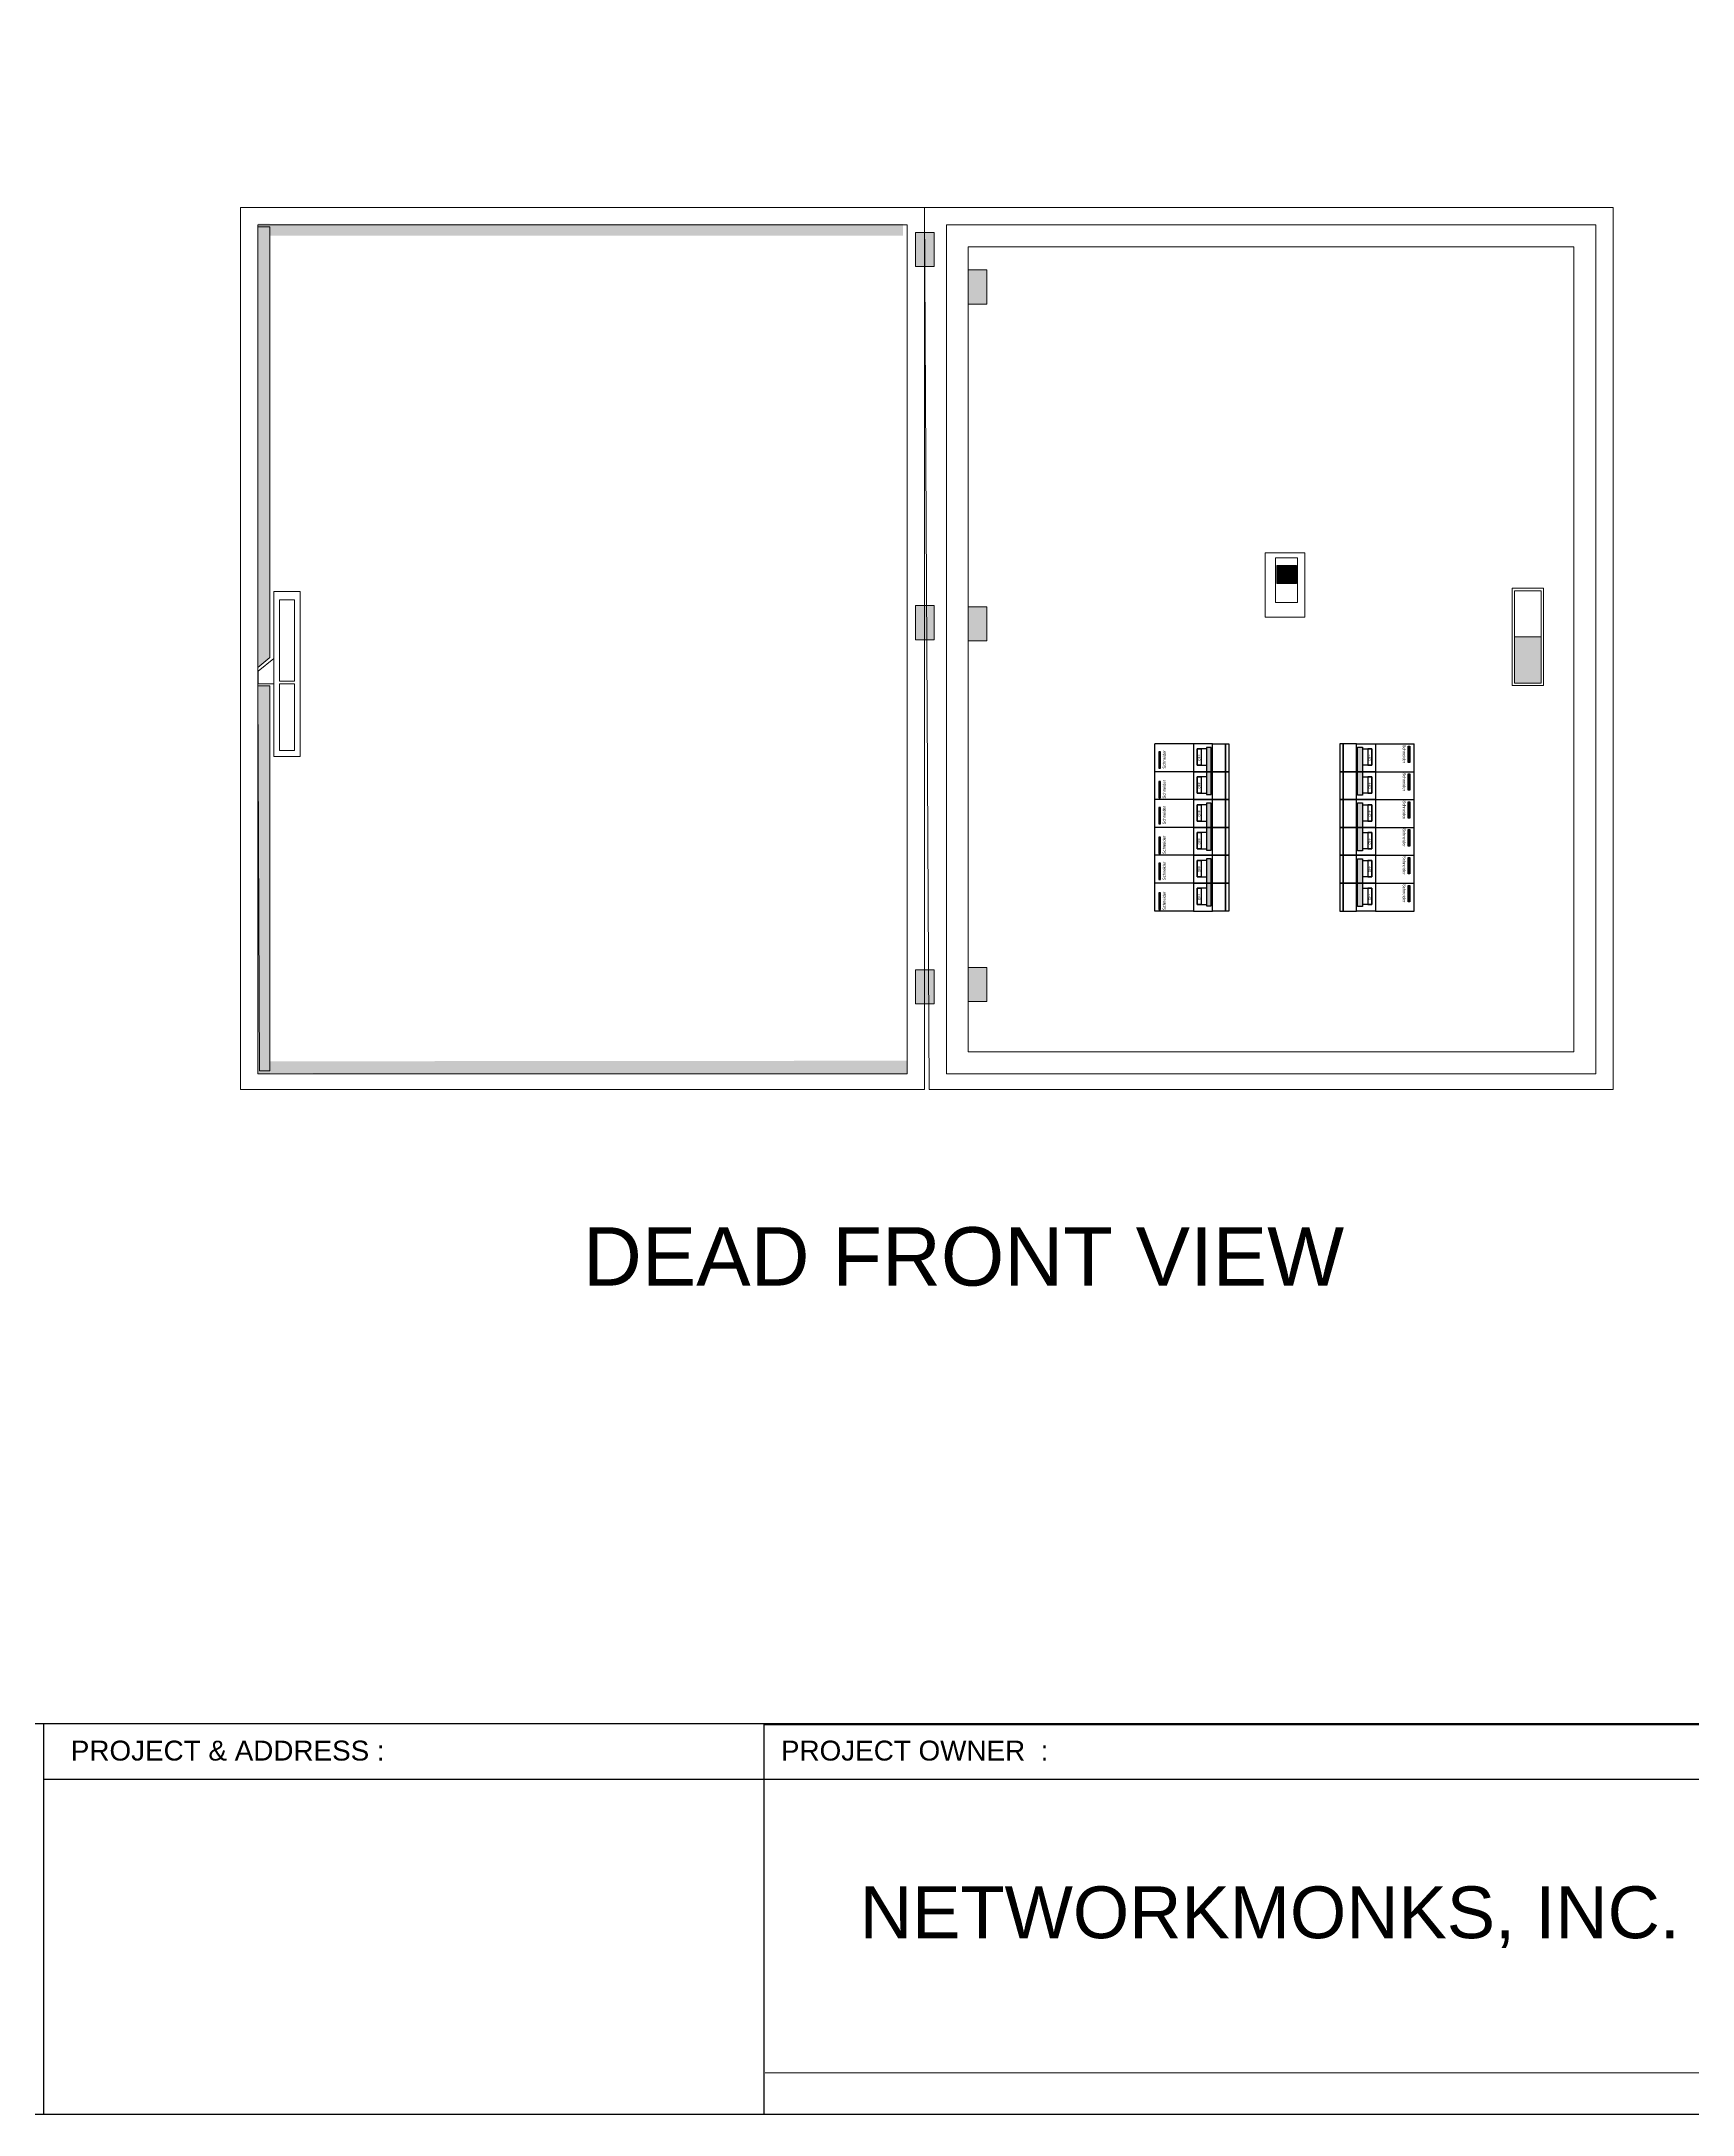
# Model space of a CAD drawing. Header units: inches. Extents: x 18739 to 22272, y 3658 to 7913.
# Drawn here: x 21796.1 to 21900.9, y 5699.1 to 5830.7 of the extents above; entities that cross this region are included whole.
import ezdxf

# ---------------------------------------------------------------- set-up
doc = ezdxf.new("R2010")
doc.units = ezdxf.units.IN
doc.header["$MEASUREMENT"] = 0
doc.layers.add('125-250AT', color=7, linetype='Continuous', lineweight=13)
doc.layers.add('ENCLOSRURE', color=7, linetype='Continuous', lineweight=20)
doc.layers.add('20-80AT', color=85, linetype='Continuous')
doc.styles.get("Standard").update_dxf_attribs({"font": 'arial.ttf'})
doc.styles.add('style2', font='swissk.ttf')

msp = doc.modelspace()

# ---------------------------------------------------------------- hatches: boundary and pattern name
h = msp.add_hatch(color=3)
h.dxf.hatch_style = 1
h.paths.add_polyline_path([(21867.0488, 5784.58718), (21867.15021, 5784.58718), (21867.15021, 5785.62628), (21867.0488, 5785.62628)])
h = msp.add_hatch(color=3)
h.dxf.hatch_style = 1
h.paths.add_polyline_path([(21870.37382, 5785.89955), (21870.07223, 5785.89955), (21870.07223, 5782.90982), (21870.37382, 5782.90982)])
h = msp.add_hatch(color=3)
h.dxf.hatch_style = 1
h.paths.add_polyline_path([(21879.66362, 5785.90895), (21879.96521, 5785.90895), (21879.96521, 5782.87287), (21879.66362, 5782.87287)])
h = msp.add_hatch(color=3)
h.dxf.hatch_style = 1
h.paths.add_polyline_path([(21882.97522, 5785.9829), (21882.8738, 5785.9829), (21882.8738, 5784.9438), (21882.97522, 5784.9438)])
h = msp.add_hatch(color=3)
h.dxf.hatch_style = 1
h.paths.add_polyline_path([(21882.97523, 5784.21449), (21882.87382, 5784.21449), (21882.87382, 5783.17539), (21882.97523, 5783.17539)])
h = msp.add_hatch(color=3)
h.dxf.hatch_style = 1
h.paths.add_polyline_path([(21867.0488, 5782.69242), (21867.15021, 5782.69242), (21867.15021, 5783.73152), (21867.0488, 5783.73152)])
h = msp.add_hatch(color=3)
h.dxf.hatch_style = 1
h.paths.add_polyline_path([(21867.04879, 5781.05037), (21867.1502, 5781.05037), (21867.1502, 5782.08947), (21867.04879, 5782.08947)])
h = msp.add_hatch(color=3)
h.dxf.hatch_style = 1
h.paths.add_polyline_path([(21870.37381, 5782.36274), (21870.07222, 5782.36274), (21870.07222, 5779.37301), (21870.37381, 5779.37301)])
h = msp.add_hatch(color=3)
h.dxf.hatch_style = 1
h.paths.add_polyline_path([(21879.66361, 5782.37214), (21879.96519, 5782.37214), (21879.96519, 5779.33606), (21879.66361, 5779.33606)])
h = msp.add_hatch(color=3)
h.dxf.hatch_style = 1
h.paths.add_polyline_path([(21882.9752, 5782.44609), (21882.87379, 5782.44609), (21882.87379, 5781.40699), (21882.9752, 5781.40699)])
h = msp.add_hatch(color=3)
h.dxf.hatch_style = 1
h.paths.add_polyline_path([(21867.04879, 5779.15561), (21867.1502, 5779.15561), (21867.1502, 5780.19471), (21867.04879, 5780.19471)])
h = msp.add_hatch(color=3)
h.dxf.hatch_style = 1
h.paths.add_polyline_path([(21882.97522, 5780.67768), (21882.8738, 5780.67768), (21882.8738, 5779.63858), (21882.97522, 5779.63858)])
h = msp.add_hatch(color=3)
h.dxf.hatch_style = 1
h.paths.add_polyline_path([(21870.37379, 5778.82593), (21870.0722, 5778.82593), (21870.0722, 5775.8362), (21870.37379, 5775.8362)])
h = msp.add_hatch(color=3)
h.dxf.hatch_style = 1
h.paths.add_polyline_path([(21879.66359, 5778.83533), (21879.96518, 5778.83533), (21879.96518, 5775.79925), (21879.66359, 5775.79925)])
h = msp.add_hatch(color=3)
h.dxf.hatch_style = 1
h.paths.add_polyline_path([(21882.97519, 5778.90928), (21882.87378, 5778.90928), (21882.87378, 5777.87018), (21882.97519, 5777.87018)])
h = msp.add_hatch(color=3)
h.dxf.hatch_style = 1
h.paths.add_polyline_path([(21867.04877, 5777.51356), (21867.15019, 5777.51356), (21867.15019, 5778.55266), (21867.04877, 5778.55266)])
h = msp.add_hatch(color=3)
h.dxf.hatch_style = 1
h.paths.add_polyline_path([(21867.04877, 5775.6188), (21867.15019, 5775.6188), (21867.15019, 5776.6579), (21867.04877, 5776.6579)])
h = msp.add_hatch(color=3)
h.dxf.hatch_style = 1
h.paths.add_polyline_path([(21882.9752, 5777.14087), (21882.87379, 5777.14087), (21882.87379, 5776.10177), (21882.9752, 5776.10177)])
at = {"layer": 'ENCLOSRURE'}
h = msp.add_hatch(color=8, dxfattribs=at)
h.dxf.hatch_style = 1
h.paths.add_polyline_path([(21810.59796, 5791.5934), (21810.59796, 5819.14204), (21809.84749, 5819.14204), (21809.84749, 5790.95985)])
h = msp.add_hatch(color=8, dxfattribs=at)
h.dxf.hatch_style = 1
h.paths.add_polyline_path([(21810.5386, 5818.36702), (21850.80808, 5818.36702), (21850.80808, 5819.11749), (21809.90505, 5819.11749)])
h = msp.add_hatch(color=0, dxfattribs=at)
h.dxf.hatch_style = 1
h.paths.add_polyline_path([(21852.77169, 5818.58422), (21851.60476, 5818.58422), (21851.60476, 5816.41848), (21852.77169, 5816.41848)])
h = msp.add_hatch(color=0, dxfattribs=at)
h.dxf.hatch_style = 1
h.paths.add_polyline_path([(21856.11737, 5816.20365), (21854.95043, 5816.20365), (21854.95043, 5814.0379), (21856.11737, 5814.0379)])
h = msp.add_hatch(color=6, dxfattribs=at)
h.dxf.hatch_style = 1
h.paths.add_polyline_path([(21875.78288, 5797.44837), (21874.53336, 5797.44837), (21874.53336, 5796.30608), (21875.78288, 5796.30608)])
h = msp.add_hatch(color=0, dxfattribs=at)
h.dxf.hatch_style = 1
h.paths.add_polyline_path([(21852.77169, 5794.89752), (21851.60476, 5794.89752), (21851.60476, 5792.73178), (21852.77169, 5792.73178)])
h = msp.add_hatch(color=0, dxfattribs=at)
h.dxf.hatch_style = 1
h.paths.add_polyline_path([(21856.11737, 5794.81741), (21854.95043, 5794.81741), (21854.95043, 5792.65167), (21856.11737, 5792.65167)])
h = msp.add_hatch(color=1, dxfattribs=at)
h.dxf.hatch_style = 1
h.paths.add_polyline_path([(21889.62565, 5789.97776), (21891.32221, 5789.97776), (21891.32221, 5792.91093), (21889.62565, 5792.91093)])
h = msp.add_hatch(color=8, dxfattribs=at)
h.dxf.hatch_style = 1
h.paths.add_polyline_path([(21810.60938, 5765.15222), (21810.59796, 5789.81311), (21809.84749, 5789.81311), (21809.85891, 5765.15226)])
h = msp.add_hatch(color=0, dxfattribs=at)
h.dxf.hatch_style = 1
h.paths.add_polyline_path([(21852.77169, 5771.7847), (21851.60476, 5771.7847), (21851.60476, 5769.61896), (21852.77169, 5769.61896)])
h = msp.add_hatch(color=0, dxfattribs=at)
h.dxf.hatch_style = 1
h.paths.add_polyline_path([(21856.11737, 5771.93038), (21854.95043, 5771.93038), (21854.95043, 5769.76464), (21856.11737, 5769.76464)])
h = msp.add_hatch(color=8, dxfattribs=at)
h.dxf.hatch_style = 1
h.paths.add_polyline_path([(21810.64541, 5765.22347), (21851.07083, 5765.21006), (21851.06194, 5766.01198), (21810.01186, 5765.97394)])

# ---------------------------------------------------------------- linework, layer by layer
at = {"color": 0}
for p, q in [((21869.24383, 5786.12508), (21866.78185, 5786.12502)), ((21880.79359, 5786.12503), (21883.25558, 5786.12503)), ((21869.24382, 5782.58827), (21866.78184, 5782.58821)), ((21880.79358, 5782.58822), (21883.25556, 5782.58822)), ((21869.24381, 5779.05146), (21866.78182, 5779.0514)), ((21880.79357, 5779.05141), (21883.25555, 5779.05141)), ((21869.24383, 5775.51465), (21866.78185, 5775.51459)), ((21880.79359, 5775.5146), (21883.25558, 5775.5146))]:
    msp.add_line(p, q, dxfattribs=at)
for p, q in [((21727.45473, 5723.95277, 0.00935), (21975.30234, 5723.95277, 0.00935)), ((21796.24262, 5723.95277, 0.00779), (21796.24262, 5699.12981, -0.07594)), ((21994.56464, 5720.40311, 0.01028), (21796.24262, 5720.4031, -0.00122))]:
    msp.add_line(p, q)
at = {"elevation": 0.01028}
for points in [[(21727.45473, 5699.12981), (21727.45473, 5906.9349), (21994.66659, 5906.9349), (21994.66659, 5699.12981)], [(21908.58388, 5699.12981), (21841.99069, 5699.12981), (21841.99069, 5723.8937), (21908.58388, 5723.8937)]]:
    msp.add_lwpolyline(points, close=True, dxfattribs=at)
at = {"color": 3}
for points in [[(21867.0488, 5785.62628), (21867.0488, 5784.58718), (21867.15021, 5784.58718), (21867.15021, 5785.62628)], [(21870.37382, 5782.90982), (21870.37382, 5785.89955), (21870.07223, 5785.89955), (21870.07223, 5782.90982)], [(21879.66362, 5782.87287), (21879.66362, 5785.90895), (21879.96521, 5785.90895), (21879.96521, 5782.87287)], [(21882.97522, 5785.9829), (21882.97522, 5784.9438), (21882.8738, 5784.9438), (21882.8738, 5785.9829)], [(21882.97523, 5784.21449), (21882.97523, 5783.17539), (21882.87382, 5783.17539), (21882.87382, 5784.21449)], [(21867.0488, 5783.73152), (21867.0488, 5782.69242), (21867.15021, 5782.69242), (21867.15021, 5783.73152)], [(21867.04879, 5782.08947), (21867.04879, 5781.05037), (21867.1502, 5781.05037), (21867.1502, 5782.08947)], [(21870.37381, 5779.37301), (21870.37381, 5782.36274), (21870.07222, 5782.36274), (21870.07222, 5779.37301)], [(21879.66361, 5779.33606), (21879.66361, 5782.37214), (21879.96519, 5782.37214), (21879.96519, 5779.33606)], [(21882.9752, 5782.44609), (21882.9752, 5781.40699), (21882.87379, 5781.40699), (21882.87379, 5782.44609)], [(21867.04879, 5780.19471), (21867.04879, 5779.15561), (21867.1502, 5779.15561), (21867.1502, 5780.19471)], [(21882.97522, 5780.67768), (21882.97522, 5779.63858), (21882.8738, 5779.63858), (21882.8738, 5780.67768)], [(21870.37379, 5775.8362), (21870.37379, 5778.82593), (21870.0722, 5778.82593), (21870.0722, 5775.8362)], [(21879.66359, 5775.79925), (21879.66359, 5778.83533), (21879.96518, 5778.83533), (21879.96518, 5775.79925)], [(21882.97519, 5778.90928), (21882.97519, 5777.87018), (21882.87378, 5777.87018), (21882.87378, 5778.90928)], [(21867.04877, 5778.55266), (21867.04877, 5777.51356), (21867.15019, 5777.51356), (21867.15019, 5778.55266)], [(21867.04877, 5776.6579), (21867.04877, 5775.6188), (21867.15019, 5775.6188), (21867.15019, 5776.6579)], [(21882.9752, 5777.14087), (21882.9752, 5776.10177), (21882.87379, 5776.10177), (21882.87379, 5777.14087)]]:
    msp.add_lwpolyline(points, close=True, dxfattribs=at)
at = {"layer": '125-250AT'}
for points in [[(21873.79812, 5798.25561), (21876.3106, 5798.25561), (21876.3106, 5794.16855), (21873.79812, 5794.16855)], [(21874.45816, 5797.92666), (21875.84754, 5797.92666), (21875.84754, 5795.09161), (21874.45816, 5795.09161)], [(21874.53336, 5797.44837), (21875.78288, 5797.44837), (21875.78288, 5796.30608), (21874.53336, 5796.30608)]]:
    msp.add_lwpolyline(points, close=True, dxfattribs=at)
at = {"layer": '20-80AT', "color": 0}
for p, q in [((21869.24383, 5784.35667), (21866.78184, 5784.35661)), ((21880.7936, 5784.35667), (21883.25559, 5784.35661)), ((21869.24383, 5782.5883), (21866.78184, 5782.58824)), ((21880.7936, 5782.5883), (21883.25559, 5782.58824)), ((21869.24382, 5780.81986), (21866.78183, 5780.8198)), ((21880.79359, 5780.81986), (21883.25558, 5780.8198)), ((21869.24382, 5779.05149), (21866.78183, 5779.05144)), ((21880.79359, 5779.05149), (21883.25558, 5779.05144)), ((21869.24381, 5777.28305), (21866.78182, 5777.283)), ((21880.79357, 5777.28305), (21883.25556, 5777.283)), ((21869.24381, 5775.51468), (21866.78182, 5775.51463)), ((21880.79357, 5775.51468), (21883.25556, 5775.51463))]:
    msp.add_line(p, q, dxfattribs=at)
for points in [[(21869.24383, 5786.12502), (21869.24383, 5784.35665), (21866.78185, 5784.35665), (21866.78185, 5786.12502)], [(21870.07222, 5785.79814), (21869.47962, 5785.79814), (21869.47962, 5784.76362), (21870.07222, 5784.76362)], [(21870.37381, 5784.76362), (21870.44755, 5784.76362), (21870.44755, 5785.79814), (21870.37381, 5785.79814)], [(21879.66362, 5784.76362), (21879.58987, 5784.76362), (21879.58987, 5785.79815), (21879.66361, 5785.79815)], [(21879.9652, 5785.79815), (21880.5578, 5785.79815), (21880.5578, 5784.76362), (21879.9652, 5784.76362)], [(21880.79359, 5786.12503), (21880.79359, 5784.35666), (21883.25558, 5784.35666), (21883.25558, 5786.12503)], [(21869.24383, 5784.35661), (21869.24383, 5782.58824), (21866.78184, 5782.58824), (21866.78184, 5784.35661)], [(21870.07221, 5784.02974), (21869.47961, 5784.02974), (21869.47961, 5782.99521), (21870.07221, 5782.99521)], [(21870.3738, 5782.99521), (21870.44754, 5782.99521), (21870.44754, 5784.02974), (21870.3738, 5784.02974)], [(21880.7936, 5784.35666), (21879.58979, 5784.35668)], [(21879.58979, 5784.35667), (21879.66362, 5784.35667)], [(21879.66363, 5782.99521), (21879.58989, 5782.99521), (21879.58989, 5784.02974), (21879.66363, 5784.02974)], [(21879.96521, 5784.35666), (21880.7936, 5784.35665)], [(21879.96522, 5784.02974), (21880.55782, 5784.02974), (21880.55782, 5782.99521), (21879.96522, 5782.99521)], [(21880.79361, 5784.35661), (21880.79361, 5782.58824), (21883.25559, 5782.58824), (21883.25559, 5784.35661)], [(21869.24382, 5782.58821), (21869.24382, 5780.81984), (21866.78184, 5780.81984), (21866.78184, 5782.58821)], [(21870.07221, 5782.26133), (21869.47961, 5782.26133), (21869.47961, 5781.22681), (21870.07221, 5781.22681)], [(21870.37379, 5781.22681), (21870.44754, 5781.22681), (21870.44754, 5782.26133), (21870.3738, 5782.26133)], [(21879.66361, 5781.22681), (21879.58986, 5781.22681), (21879.58986, 5782.26134), (21879.6636, 5782.26134)], [(21879.96519, 5782.26134), (21880.55779, 5782.26134), (21880.55779, 5781.22681), (21879.96519, 5781.22681)], [(21880.79358, 5782.58822), (21880.79358, 5780.81985), (21883.25556, 5780.81985), (21883.25556, 5782.58822)], [(21869.24381, 5780.8198), (21869.24381, 5779.05144), (21866.78183, 5779.05144), (21866.78183, 5780.8198)], [(21870.0722, 5780.49293), (21869.4796, 5780.49293), (21869.4796, 5779.4584), (21870.0722, 5779.4584)], [(21870.37379, 5779.4584), (21870.44753, 5779.4584), (21870.44753, 5780.49293), (21870.37379, 5780.49293)], [(21880.79359, 5780.81985), (21879.58977, 5780.81987)], [(21879.58977, 5780.81986), (21879.66361, 5780.81986)], [(21879.66362, 5779.4584), (21879.58987, 5779.4584), (21879.58987, 5780.49293), (21879.66361, 5780.49293)], [(21879.9652, 5780.81985), (21880.79359, 5780.81984)], [(21879.9652, 5780.49293), (21880.5578, 5780.49293), (21880.5578, 5779.4584), (21879.9652, 5779.4584)], [(21880.79359, 5780.8198), (21880.79359, 5779.05144), (21883.25558, 5779.05144), (21883.25558, 5780.8198)], [(21869.24381, 5779.0514), (21869.24381, 5777.28303), (21866.78182, 5777.28303), (21866.78182, 5779.0514)], [(21870.0722, 5778.72452), (21869.4796, 5778.72452), (21869.4796, 5777.69), (21870.0722, 5777.69)], [(21870.37378, 5777.69), (21870.44753, 5777.69), (21870.44753, 5778.72452), (21870.37378, 5778.72452)], [(21879.66359, 5777.69), (21879.58985, 5777.69), (21879.58985, 5778.72453), (21879.66359, 5778.72453)], [(21879.96518, 5778.72453), (21880.55778, 5778.72453), (21880.55778, 5777.69), (21879.96518, 5777.69)], [(21880.79357, 5779.05141), (21880.79357, 5777.28304), (21883.25555, 5777.28304), (21883.25555, 5779.05141)], [(21869.2438, 5777.283), (21869.2438, 5775.51463), (21866.78182, 5775.51463), (21866.78182, 5777.283)], [(21870.07219, 5776.95612), (21869.47959, 5776.95612), (21869.47959, 5775.92159), (21870.07219, 5775.92159)], [(21870.37378, 5775.92159), (21870.44752, 5775.92159), (21870.44752, 5776.95612), (21870.37378, 5776.95612)], [(21880.79357, 5777.28304), (21879.58976, 5777.28306)], [(21879.58976, 5777.28305), (21879.6636, 5777.28305)], [(21879.66361, 5775.92159), (21879.58986, 5775.92159), (21879.58986, 5776.95612), (21879.6636, 5776.95612)], [(21879.96519, 5777.28304), (21880.79357, 5777.28303)], [(21879.96519, 5776.95612), (21880.55779, 5776.95612), (21880.55779, 5775.92159), (21879.96519, 5775.92159)], [(21880.79358, 5777.283), (21880.79358, 5775.51463), (21883.25556, 5775.51463), (21883.25556, 5777.283)]]:
    msp.add_lwpolyline(points, dxfattribs=at)
for points in [[(21870.44755, 5784.35667), (21870.44756, 5786.12508), (21869.24384, 5786.12508), (21869.24383, 5784.35667)], [(21869.47962, 5784.76362), (21869.47962, 5785.79814), (21869.7278, 5785.79814), (21869.7278, 5784.76362)], [(21870.44765, 5786.12509), (21871.2798, 5786.12509), (21871.2798, 5784.35668), (21870.44765, 5784.35668)], [(21871.2798, 5786.12509), (21871.49759, 5786.12509), (21871.49759, 5784.35669), (21871.2798, 5784.35669)], [(21878.75762, 5786.1251), (21878.53983, 5786.1251), (21878.53983, 5784.3567), (21878.75762, 5784.3567)], [(21879.58978, 5786.1251), (21878.75762, 5786.1251), (21878.75762, 5784.35669), (21879.58978, 5784.35669)], [(21879.58987, 5784.35668), (21879.58987, 5786.12508), (21880.79359, 5786.12508), (21880.79359, 5784.35668)], [(21880.5578, 5784.76362), (21880.5578, 5785.79815), (21880.30963, 5785.79815), (21880.30963, 5784.76362)], [(21870.44755, 5782.58827), (21870.44755, 5784.35667), (21869.24383, 5784.35667), (21869.24383, 5782.58827)], [(21869.47961, 5782.99521), (21869.47961, 5784.02974), (21869.72779, 5784.02974), (21869.72779, 5782.99521)], [(21870.44764, 5784.35669), (21871.2798, 5784.35669), (21871.2798, 5782.58827), (21870.44764, 5782.58827)], [(21871.2798, 5784.35669), (21871.49759, 5784.35669), (21871.49759, 5782.58829), (21871.2798, 5782.58829)], [(21878.75763, 5784.35669), (21878.53985, 5784.35669), (21878.53985, 5782.58829), (21878.75763, 5782.58829)], [(21879.58979, 5784.35669), (21878.75763, 5784.35669), (21878.75763, 5782.58827), (21879.58979, 5782.58827)], [(21879.58988, 5782.58827), (21879.58988, 5784.35667), (21880.7936, 5784.35667), (21880.79361, 5782.58827)], [(21880.55782, 5782.99521), (21880.55782, 5784.02974), (21880.30964, 5784.02974), (21880.30964, 5782.99521)], [(21870.44754, 5780.81986), (21870.44755, 5782.58827), (21869.24383, 5782.58827), (21869.24382, 5780.81986)], [(21869.47961, 5781.22681), (21869.47961, 5782.26133), (21869.72779, 5782.26133), (21869.72779, 5781.22681)], [(21870.44763, 5782.58828), (21871.27979, 5782.58828), (21871.27979, 5780.81987), (21870.44763, 5780.81987)], [(21871.27979, 5782.58828), (21871.49758, 5782.58828), (21871.49758, 5780.81989), (21871.27979, 5780.81989)], [(21878.75761, 5782.58829), (21878.53982, 5782.58829), (21878.53982, 5780.81989), (21878.75761, 5780.81989)], [(21879.58977, 5782.58829), (21878.75761, 5782.58829), (21878.75761, 5780.81988), (21879.58977, 5780.81988)], [(21879.58986, 5780.81987), (21879.58985, 5782.58827), (21880.79357, 5782.58827), (21880.79358, 5780.81987)], [(21880.55779, 5781.22681), (21880.55779, 5782.26134), (21880.30961, 5782.26134), (21880.30961, 5781.22681)], [(21870.44753, 5779.05146), (21870.44754, 5780.81986), (21869.24382, 5780.81986), (21869.24381, 5779.05146)], [(21869.4796, 5779.4584), (21869.4796, 5780.49293), (21869.72778, 5780.49293), (21869.72778, 5779.4584)], [(21870.44763, 5780.81988), (21871.27978, 5780.81988), (21871.27978, 5779.05146), (21870.44763, 5779.05146)], [(21871.27978, 5780.81988), (21871.49757, 5780.81988), (21871.49757, 5779.05148), (21871.27978, 5779.05148)], [(21878.75762, 5780.81988), (21878.53983, 5780.81988), (21878.53983, 5779.05148), (21878.75762, 5779.05148)], [(21879.58978, 5780.81988), (21878.75762, 5780.81988), (21878.75762, 5779.05146), (21879.58978, 5779.05146)], [(21879.58987, 5779.05146), (21879.58987, 5780.81986), (21880.79359, 5780.81986), (21880.79359, 5779.05146)], [(21880.5578, 5779.4584), (21880.5578, 5780.49293), (21880.30963, 5780.49293), (21880.30963, 5779.4584)], [(21870.44753, 5777.28305), (21870.44753, 5779.05146), (21869.24381, 5779.05146), (21869.24381, 5777.28305)], [(21869.4796, 5777.69), (21869.4796, 5778.72452), (21869.72777, 5778.72452), (21869.72777, 5777.69)], [(21870.44762, 5779.05147), (21871.27978, 5779.05147), (21871.27978, 5777.28306), (21870.44762, 5777.28306)], [(21871.27978, 5779.05147), (21871.49757, 5779.05147), (21871.49757, 5777.28308), (21871.27978, 5777.28308)], [(21878.7576, 5779.05148), (21878.53981, 5779.05148), (21878.53981, 5777.28308), (21878.7576, 5777.28308)], [(21879.58975, 5779.05148), (21878.7576, 5779.05148), (21878.7576, 5777.28307), (21879.58975, 5777.28307)], [(21879.58985, 5777.28306), (21879.58984, 5779.05146), (21880.79356, 5779.05146), (21880.79357, 5777.28306)], [(21880.55778, 5777.69), (21880.55778, 5778.72453), (21880.3096, 5778.72453), (21880.3096, 5777.69)], [(21870.44752, 5775.51465), (21870.44753, 5777.28305), (21869.24381, 5777.28305), (21869.2438, 5775.51465)], [(21869.47959, 5775.92159), (21869.47959, 5776.95612), (21869.72777, 5776.95612), (21869.72777, 5775.92159)], [(21870.44762, 5777.28307), (21871.27977, 5777.28307), (21871.27977, 5775.51466), (21870.44762, 5775.51466)], [(21871.27977, 5777.28307), (21871.49756, 5777.28307), (21871.49756, 5775.51467), (21871.27977, 5775.51467)], [(21878.75761, 5777.28307), (21878.53982, 5777.28307), (21878.53982, 5775.51467), (21878.75761, 5775.51467)], [(21879.58977, 5777.28307), (21878.75761, 5777.28307), (21878.75761, 5775.51466), (21879.58977, 5775.51466)], [(21879.58986, 5775.51465), (21879.58985, 5777.28305), (21880.79357, 5777.28305), (21880.79358, 5775.51465)], [(21880.55779, 5775.92159), (21880.55779, 5776.95612), (21880.30961, 5776.95612), (21880.30961, 5775.92159)]]:
    msp.add_lwpolyline(points, close=True, dxfattribs=at)
at = {"layer": 'ENCLOSRURE', "color": 0}
msp.add_line((21842.05487, 5701.77225, 0.01028), (21908.58107, 5701.77225, -0.16217), dxfattribs=at)
at = {"layer": 'ENCLOSRURE'}
for points in [[(21808.73662, 5820.15623), (21852.16703, 5820.15623), (21852.16703, 5764.18638), (21808.73662, 5764.18638)], [(21852.16703, 5820.15623), (21895.88609, 5820.15623), (21895.88609, 5764.18638), (21852.45569, 5764.18638)], [(21809.83662, 5819.05623), (21851.06703, 5819.05623), (21851.06703, 5765.18745), (21809.83662, 5765.18745)], [(21853.55569, 5819.05623), (21894.78609, 5819.05623), (21894.78609, 5765.18745), (21853.55569, 5765.18745)], [(21854.94593, 5817.66599), (21893.39585, 5817.66599), (21893.39585, 5766.5777), (21854.94593, 5766.5777)]]:
    msp.add_lwpolyline(points, close=True, dxfattribs=at)
at = {"layer": 'ENCLOSRURE', "color": 8}
for points in [[(21809.84749, 5790.95985), (21809.84749, 5818.94212), (21810.59796, 5818.94212), (21810.59796, 5791.5934)], [(21810.85887, 5795.79137), (21812.52908, 5795.79137), (21812.52908, 5785.31658), (21810.85887, 5785.31658)], [(21811.21737, 5795.26865), (21812.17727, 5795.26865), (21812.17727, 5790.09633), (21811.21737, 5790.09633)], [(21810.85293, 5791.5499), (21809.87569, 5790.73617), (21809.87569, 5789.92244), (21810.85293, 5789.92244)], [(21809.95176, 5765.36393), (21809.84749, 5789.81311), (21810.59796, 5789.81311), (21810.59796, 5765.37092)], [(21811.21737, 5789.9231), (21812.17727, 5789.9231), (21812.17727, 5785.70005), (21811.21737, 5785.70005)]]:
    msp.add_lwpolyline(points, close=True, dxfattribs=at)
at = {"layer": 'ENCLOSRURE', "color": 0}
for points in [[(21851.60476, 5818.58422), (21852.77169, 5818.58422), (21852.77169, 5816.41848), (21851.60476, 5816.41848)], [(21854.95043, 5816.20365), (21856.11737, 5816.20365), (21856.11737, 5814.0379), (21854.95043, 5814.0379)], [(21851.60476, 5794.89752), (21852.77169, 5794.89752), (21852.77169, 5792.73178), (21851.60476, 5792.73178)], [(21854.95043, 5794.81741), (21856.11737, 5794.81741), (21856.11737, 5792.65167), (21854.95043, 5792.65167)], [(21851.60476, 5771.7847), (21852.77169, 5771.7847), (21852.77169, 5769.61896), (21851.60476, 5769.61896)], [(21854.95043, 5771.93038), (21856.11737, 5771.93038), (21856.11737, 5769.76464), (21854.95043, 5769.76464)]]:
    msp.add_lwpolyline(points, close=True, dxfattribs=at)
at = {"layer": 'ENCLOSRURE', "elevation": -2615.7722}
for points in [[(21889.47327, 5795.99648), (21891.47459, 5795.99648), (21891.47459, 5789.82539), (21889.47327, 5789.82539)], [(21889.62565, 5795.8441), (21891.32221, 5795.8441), (21891.32221, 5789.97776), (21889.62565, 5789.97776)], [(21889.62565, 5792.91093), (21891.32221, 5792.91093), (21891.32221, 5789.97776), (21889.62565, 5789.97776)]]:
    msp.add_lwpolyline(points, close=True, dxfattribs=at)

# ---------------------------------------------------------------- texts
for p in [(21869.67719, 5785.04515), (21880.50485, 5785.04515), (21869.67718, 5783.27674), (21880.50487, 5783.27674), (21869.67717, 5781.50834), (21880.50484, 5781.50835), (21869.67717, 5779.73993), (21880.50485, 5779.73993), (21869.67716, 5777.97153), (21880.50483, 5777.97154), (21869.67716, 5776.20313), (21880.50484, 5776.20313)]:
    msp.add_text('OFF', height=0.144518, rotation=90).set_placement(p)
at = {"char_height": 0.1886298}
for insert, attachment_point, rotation in [((21867.29273, 5784.5494), 1, 90), ((21882.5308, 5786.07052), 7, 270), ((21882.53082, 5784.30211), 7, 270), ((21867.29273, 5782.65464), 1, 90), ((21867.29272, 5781.01259), 1, 90), ((21882.53079, 5782.53371), 7, 270), ((21867.29272, 5779.11783), 1, 90), ((21882.5308, 5780.7653), 7, 270), ((21882.53078, 5778.9969), 7, 270), ((21867.29271, 5777.47578), 1, 90), ((21867.29271, 5775.58102), 1, 90), ((21882.53079, 5777.22849), 7, 270)]:
    msp.add_mtext_dynamic_manual_height_columns('{\\fBradley Hand ITC|b0|i0|c0|p66;Schneider}', width=35.0550439, gutter_width=1, heights=[0.83509], dxfattribs=dict(at, insert=insert, attachment_point=attachment_point, rotation=rotation))
at = {"insert": (21830.4838, 5755.44696), "char_height": 3.70656, "attachment_point": 1}
msp.add_mtext_dynamic_manual_height_columns('DEAD FRONT VIEW', width=54.121808, gutter_width=23.56707, heights=[0.83509], dxfattribs=at)
at = {"color": 0, "char_height": 1.2645397, "attachment_point": 1}
for s, width, insert in [('PROJECT & ADDRESS : ', 72.1841456, (21797.97353, 5722.86047, 0.01104)), ('PROJECT OWNER  :', 82.6736714, (21843.0557, 5722.86047, 0.01028))]:
    msp.add_mtext_dynamic_manual_height_columns(s, width=width, gutter_width=1, heights=[0.83509], dxfattribs=dict(at, insert=insert))
at = {"insert": (21848.06633, 5713.60863, 0.03209), "char_height": 3.2886705, "attachment_point": 1, "style": 'style2'}
msp.add_mtext_dynamic_manual_height_columns('NETWORKMONKS, INC. ', width=91.7572825, gutter_width=1, heights=[0.83509], dxfattribs=at)

doc.saveas('drawing.dxf')
